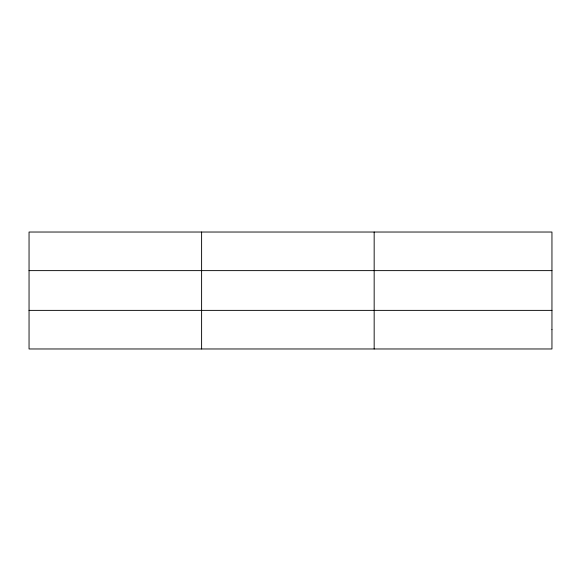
<?xml version="1.0" encoding="UTF-8"?>
<svg xmlns="http://www.w3.org/2000/svg" width="581" height="581" viewBox="0 0 581 581"><rect width="100%" height="100%" fill="white"/><g stroke="black" fill="none" stroke-linecap="round" stroke-linejoin="round"><path stroke-width="0.87" d="M201.607 232.03L201.607 348.97M374.164 232.03L374.164 348.97M29.05 270.623L551.95 270.623M29.05 310.377L551.95 310.377M551.95 329.674L551.95 348.97L29.05 348.97L29.05 232.03L551.95 232.03L551.95 329.674"/></g></svg>
